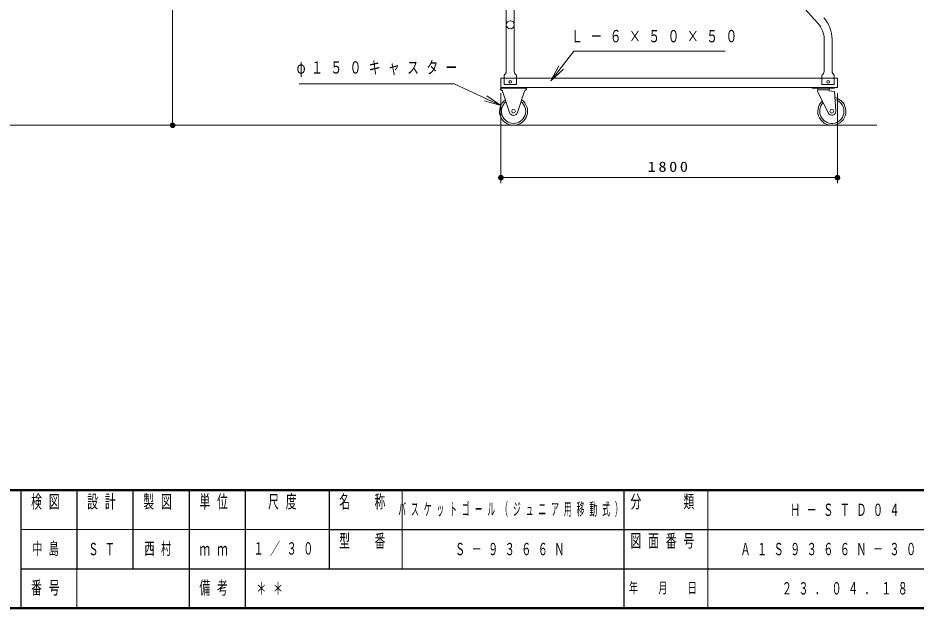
# Model space of a CAD drawing. Units: millimetres on the paper, scale 1:30. Extents: x -385 to 0, y 0 to 267.
# Drawn here: x -243 to -82.9, y 0 to 105.2 of the extents above; entities that cross this region are included whole.
import ezdxf

# ---------------------------------------------------------------- set-up
doc = ezdxf.new("R2010")
doc.units = ezdxf.units.MM
doc.layers.add('1_30', color=7, linetype='Continuous', lineweight=13)
doc.layers.add('NAKAMURA図枠', color=7, linetype='Continuous', lineweight=13)
doc.layers.add('図面情報', color=7, linetype='Continuous')
doc.styles.add('ＭＳ ゴシック', font='')
doc.styles.get('ＭＳ ゴシック').set_extended_font_data('MS Gothic')

# ---------------------------------------------------------------- blocks, each defined once
blk = doc.blocks.new('filled_dot')
at = {"color": 0, "linetype": 'Continuous', "lineweight": -2, "const_width": 1.25}
blk.add_lwpolyline([(-0.625, 0, 1), (0.625, 0, 1)], format="xyb", close=True, dxfattribs=at)

msp = doc.modelspace()

# ---------------------------------------------------------------- linework, layer by layer
at = {"layer": '1_30'}
for p, q in [((-100.377, 104.288), (-175.121, 187.3)), ((-215.428, 86.097), (-215.428, 172.764)), ((-155.942, 161.383), (-155.942, 95.681)), ((-154.519, 95.681), (-154.519, 161.383)), ((-99.275, 101.418), (-99.275, 95.681)), ((-97.852, 101.418), (-97.852, 95.681)), ((-147.977, 94.016), (-146.547, 96.7)), ((-147.977, 94.016), (-146.15, 96.395)), ((-145.754, 96.091), (-147.977, 94.016)), ((-156.897, 92.847), (-156.897, 94.514)), ((-156.897, 94.514), (-96.897, 94.514)), ((-156.33, 95.014), (-156.33, 94.347)), ((-154.13, 95.014), (-154.13, 94.347)), ((-99.663, 95.014), (-99.663, 94.347)), ((-97.463, 95.014), (-97.463, 94.347)), ((-96.897, 94.514), (-96.897, 92.847)), ((-156.33, 93.347), (-156.33, 94.347)), ((-156.33, 93.347), (-154.13, 93.347)), ((-154.13, 93.347), (-154.13, 94.347)), ((-99.663, 93.347), (-99.663, 94.347)), ((-99.663, 93.347), (-97.463, 93.347)), ((-97.463, 93.347), (-97.463, 94.347)), ((-159.433, 91.352), (-156.918, 89.643)), ((-156.947, 92.504), (-156.947, 92.531)), ((-96.897, 92.847), (-156.897, 92.847)), ((-152.397, 92.847), (-156.897, 92.847)), ((-156.897, 92.847), (-156.897, 92.697)), ((-156.897, 91.847), (-156.897, 75.764)), ((-156.718, 92.324), (-156.809, 92.34)), ((-156.78, 92.697), (-152.397, 92.697)), ((-156.588, 92.211), (-155.361, 88.369)), ((-152.706, 92.211), (-153.933, 88.369)), ((-152.576, 92.324), (-152.485, 92.34)), ((-152.397, 92.697), (-152.397, 92.847)), ((-152.397, 92.847), (-152.397, 92.697)), ((-152.347, 92.504), (-152.347, 92.531)), ((-97.397, 92.847), (-101.397, 92.847)), ((-101.397, 92.847), (-101.397, 92.697)), ((-101.397, 92.697), (-97.397, 92.697)), ((-100.397, 92.431), (-100.43, 92.201)), ((-100.43, 92.201), (-98.526, 88.291)), ((-98.397, 92.697), (-100.397, 92.697)), ((-100.397, 92.697), (-100.397, 92.431)), ((-100.397, 92.431), (-98.397, 92.431)), ((-98.397, 92.431), (-98.397, 92.697)), ((-98.397, 92.431), (-98.397, 92.264)), ((-98.397, 92.264), (-97.41, 92.1)), ((-97.41, 92.1), (-97.199, 88.64)), ((-97.397, 92.697), (-97.397, 92.847)), ((-96.897, 91.847), (-96.897, 75.764)), ((-156.918, 89.643), (-159.852, 90.444)), ((-156.918, 89.643), (-159.642, 90.898)), ((-297.83, 86.097), (-89.898, 86.097)), ((-238.619, 86.097), (-241.952, 86.097)), ((-212.224, 86.097), (-219.291, 86.097)), ((-212.83, 86.097), (-209.497, 86.097)), ((-96.897, 76.764), (-156.897, 76.764))]:
    msp.add_line(p, q, dxfattribs=at)
for points in [[(-147.977, 94.016), (-143.899, 99.328), (-116.899, 99.328)], [(-156.918, 89.643), (-165.212, 93.463), (-192.848, 93.463)]]:
    msp.add_lwpolyline(points, dxfattribs=at)
for centre, radius in [((-155.23, 104.039), 0.712), ((-155.23, 93.847), 0.233), ((-98.564, 93.847), 0.233), ((-154.647, 88.597), 0.33), ((-97.897, 88.597), 0.33)]:
    msp.add_circle(centre, radius, dxfattribs=at)
for centre, radius, start, end in [((-103.564, 101.418), 4.288, 359.99998, 41.99998), ((-103.564, 101.418), 5.712, 359.99998, 41.99995), ((-156.864, 95.771), 0.926, 305.16434, 354.39401), ((-153.597, 95.771), 0.926, 185.60596, 234.83559), ((-100.197, 95.771), 0.926, 305.16434, 354.39401), ((-96.93, 95.771), 0.926, 185.60596, 234.83559), ((-156.78, 92.531), 0.167, 89.99998, 179.99999), ((-156.78, 92.504), 0.167, 179.99999, 260.10005), ((-156.747, 92.16), 0.167, 17.71803, 80.10004), ((-152.547, 92.16), 0.167, 99.8999, 162.28192), ((-152.514, 92.531), 0.167, 359.99997, 89.99998), ((-152.514, 92.504), 0.167, 279.89989, 359.99997), ((-154.647, 88.597), 2.5, 125.15703, 54.8429), ((-154.647, 88.597), 2.167, 127.94844, 52.05148), ((-97.897, 88.597), 2.5, 132.21149, 77.25468), ((-97.897, 88.597), 2.167, 134.79826, 74.66786), ((-154.647, 88.597), 0.749, 197.718, 342.28194), ((-97.897, 88.597), 0.7, 205.96362, 3.50256)]:
    msp.add_arc(centre, radius, start, end, dxfattribs=at)
at = {"layer": 'NAKAMURA図枠', "lineweight": 50}
for p, q in [((-385, 21), (0, 21)), ((-385, 0), (0, 0))]:
    msp.add_line(p, q, dxfattribs=at)
at = {"layer": 'NAKAMURA図枠', "color": 211, "lineweight": 25}
for p, q in [((-242.5, 21), (-242.5, 0)), ((-232.5, 21), (-232.5, 7)), ((-222.5, 21), (-222.5, 7)), ((-212.5, 21), (-212.5, 0)), ((-202.5, 21), (-202.5, 7)), ((-187.5, 21), (-187.5, 7)), ((-135, 21), (-135, 0)), ((-187.5, 14), (-70, 14)), ((-242.5, 7), (0, 7))]:
    msp.add_line(p, q, dxfattribs=at)
at = {"layer": 'NAKAMURA図枠'}
for p, q in [((-174.5, 21), (-174.5, 7)), ((-120, 21), (-120, 0)), ((-242.5, 14), (-187.5, 14)), ((-232.5, 7), (-232.5, 0))]:
    msp.add_line(p, q, dxfattribs=at)
at = {"layer": 'NAKAMURA図枠', "lineweight": 25}
msp.add_line((-202.5, 7), (-202.5, 0), dxfattribs=at)

# ---------------------------------------------------------------- block references
at = {"layer": '1_30', "xscale": 0.4, "yscale": 0.4}
for p, rotation in [((-215.428, 86.097), 90), ((-96.897, 76.764), 180)]:
    msp.add_blockref('filled_dot', p, dxfattribs=dict(at, rotation=rotation))
msp.add_blockref('filled_dot', (-156.897, 76.764), dxfattribs=at)

# ---------------------------------------------------------------- texts
at = {"layer": '1_30', "style": 'ＭＳ ゴシック'}
for s, insert, char_height, attachment_point in [('\\T1.64;\\W0.7;Ｌ－６×５０×５０', (-144.384, 101.978), 2.199, 4), ('\\T1.63;\\W0.7;φ１５０キャスター', (-193.315, 96.113), 2.199, 4), ('\\T1.33;\\W1.15;1800', (-126.897, 77.764), 1.833, 8)]:
    msp.add_mtext(s, dxfattribs=dict(at, insert=insert, char_height=char_height, attachment_point=attachment_point))
at = {"layer": 'NAKAMURA図枠', "color": 4, "style": 'ＭＳ ゴシック'}
for s, insert, char_height, attachment_point in [('\\T1.64;\\W0.6;検図', (-237.5, 20.167), 2.346, 2), ('\\T1.64;\\W0.6;設計', (-227.5, 20.167), 2.346, 2), ('\\T1.64;\\W0.6;製図', (-217.5, 20.167), 2.346, 2), ('\\T1.64;\\W0.6;単位', (-207.5, 20.167), 2.346, 2), ('\\T1.64;\\W0.6;尺度', (-195.25, 20.167), 2.346, 2), ('\\T1.64;\\W0.6;名\u3000称', (-181, 20.167), 2.346, 2), ('\\T1.64;\\W0.6;分\u3000\u3000類', (-127.5, 20.167), 2.346, 2), ('\\T1.64;\\W0.6;型\u3000番', (-181, 13.167), 2.346, 2), ('\\T1.64;\\W0.6;図面番号', (-127.5, 13.167), 2.346, 2), ('\\T1.64;\\W0.6;ｍｍ', (-207.5, 10.5), 2.346, 5), ('\\T1.64;\\W0.6;番号', (-237.5, 3.5), 2.346, 5), ('\\T1.64;\\W0.6;備考', (-207.5, 3.5), 2.346, 5), ('\\T1.64;\\W0.6;年\u3000月\u3000日', (-127.5, 3.5), 1.906, 5)]:
    msp.add_mtext(s, dxfattribs=dict(at, insert=insert, char_height=char_height, attachment_point=attachment_point))
at = {"layer": '図面情報', "char_height": 2.199, "style": 'ＭＳ ゴシック'}
for s, insert, attachment_point in [('\\T1.64;\\W0.45;バスケットゴール（ジュニア用移動式）', (-154.75, 17.5), 5), ('\\T1.64;\\W0.6;Ｈ－ＳＴＤ０４', (-95, 17.5), 5), ('\\T1.64;\\W0.6;中島', (-237.5, 10.5), 5), ('\\T1.64;\\W0.6;ＳＴ', (-227.5, 10.5), 5), ('\\T1.64;\\W0.6;西村', (-217.5, 10.5), 5), ('\\T1.64;\\W0.6;１／３０', (-201, 10.5), 4), ('\\T1.64;\\W0.6;Ｓ－９３６６Ｎ', (-154.75, 10.5), 5), ('\\T1.64;\\W0.6;Ａ１Ｓ９３６６Ｎ－３０１０', (-95, 10.5), 5), ('\\T1.64;\\W0.6;＊＊', (-200.5, 3.5), 4), ('\\T1.64;\\W0.6;２３．０４．１８', (-95, 3.5), 5)]:
    msp.add_mtext(s, dxfattribs=dict(at, insert=insert, attachment_point=attachment_point))

doc.saveas('drawing.dxf')
